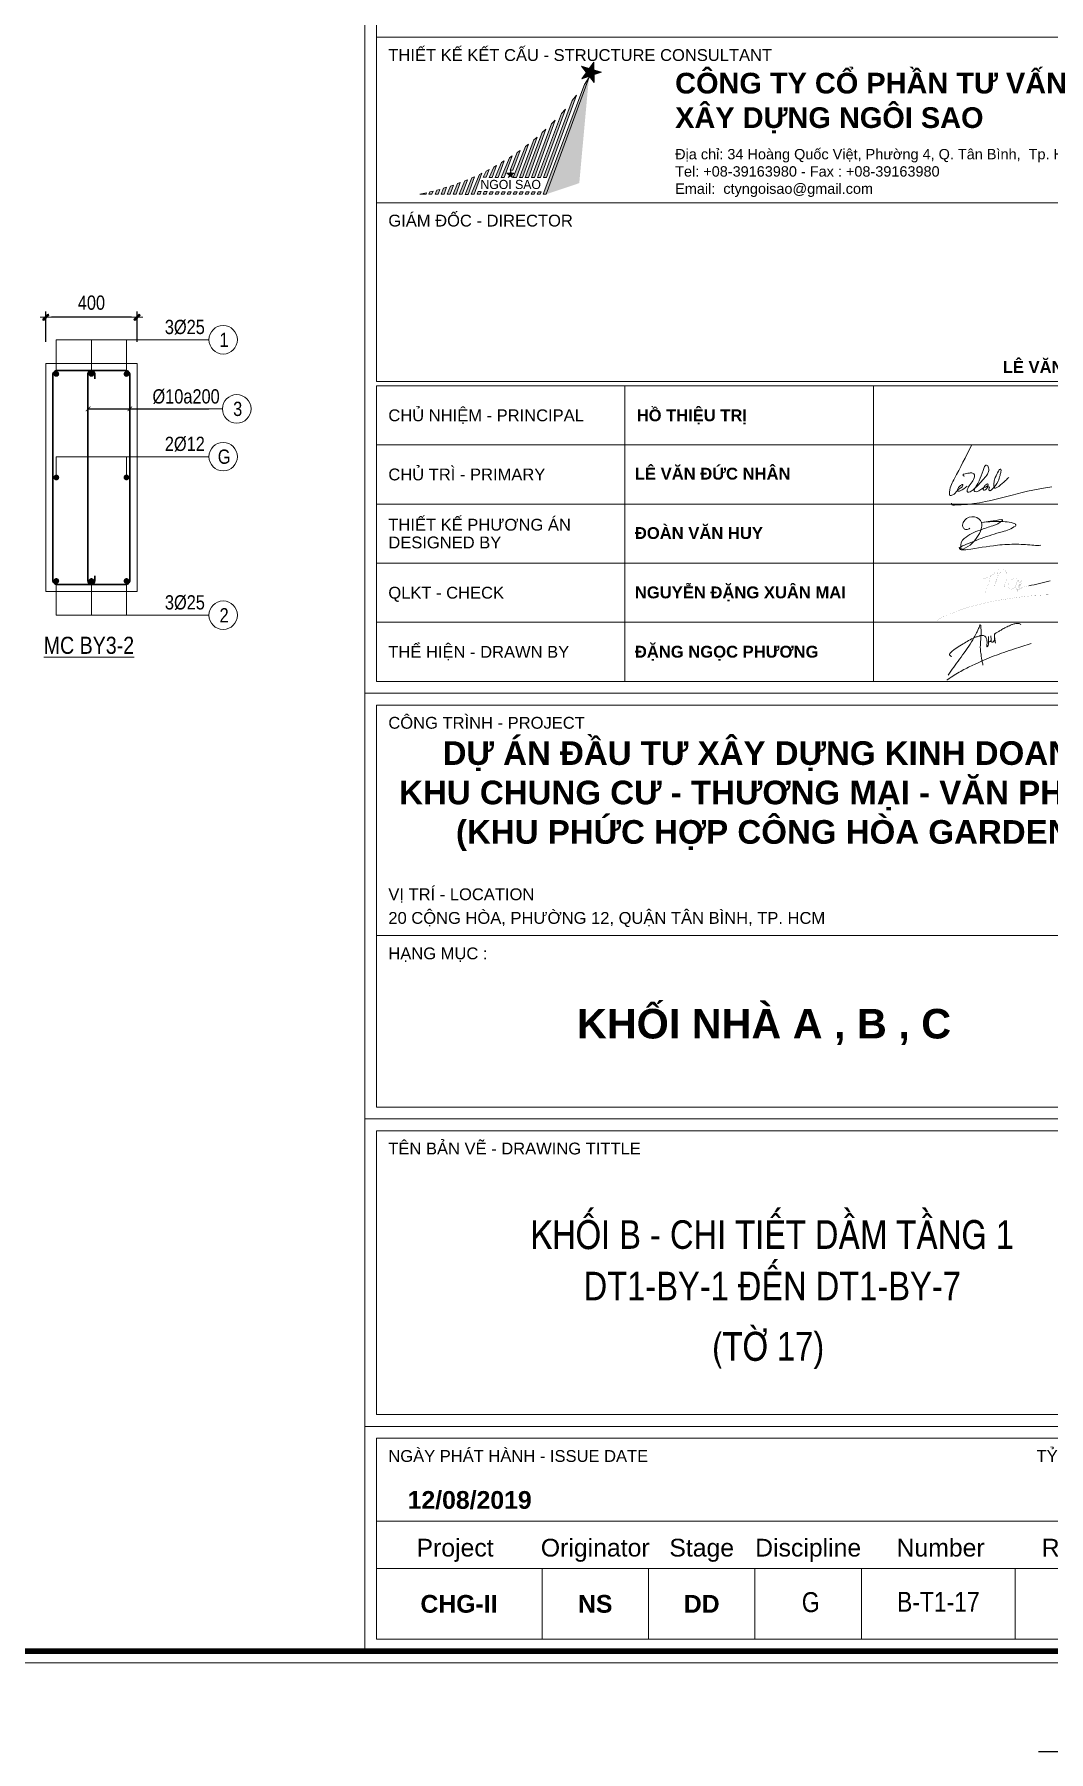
# Model space of a CAD drawing. Header units: millimetres. Extents: x 397144 to 8960116, y 345581 to 674207.
# Drawn here: x 4970016 to 4974462, y 625299 to 632828 of the extents above; entities that cross this region are included whole.
import ezdxf
from ezdxf.enums import TextEntityAlignment as Align
from ezdxf.xclip import XClip

# ---------------------------------------------------------------- set-up
doc = ezdxf.new("R2010")
doc.units = ezdxf.units.MM
doc.header["$XCLIPFRAME"] = 0
doc.header["$PDSIZE"] = -10
doc.linetypes.add('CENTER', pattern=[2, 1.25, -0.25, 0.25, -0.25])
doc.linetypes.add('HIDDEN', pattern=[0.375, 0.25, -0.125])
doc.layers.get('0').update_dxf_attribs({"linetype": 'CONTINUOUS'})
doc.layers.get('Defpoints').update_dxf_attribs({"color": 12, "linetype": 'CONTINUOUS'})
for name, color, linetype, lineweight in [('CDAI', 8, 'CONTINUOUS', 30), ('CHG_XX_Khung ten$0$A1 BORDER$0$DGIONG', 4, 'CONTINUOUS', 13), ('CHG_XX_Khung ten$0$A1 BORDER$0$STICK', 1, 'CONTINUOUS', 9), ('CHG_XX_Khung ten$0$TEXT', 7, 'CONTINUOUS', 15), ('CHUNHO', 7, 'CENTER', 13), ('CTHEP', 2, 'CONTINUOUS', 50), ('DBAO', 3, 'CONTINUOUS', 20), ('DGIONG', 4, 'CONTINUOUS', 13), ('KTH', 150, 'CONTINUOUS', 5), ('Net khuat', 8, 'HIDDEN', 13), ('STICK', 1, 'CONTINUOUS', 9), ('TEXT', 7, 'CONTINUOUS', 15)]:
    doc.layers.add(name, color=color, linetype=linetype, lineweight=lineweight)
doc.styles.add('CHG_XX_Khung ten$0$A1 BORDER$0$ARIAL', font='arial.ttf')
doc.styles.add('CHG_XX_Khung ten$0$A1 BORDER$0$Arial - Bold', font='arialbd.ttf', dxfattribs={"height": 2.5})
doc.styles.add('CHG_XX_Khung ten$0$A1 BORDER$0$Star-AvoBold', font='VAVOB_0.TTF')
doc.styles.add('CHG_XX_Khung ten$0$Arial - Bold', font='arialbd.ttf')
doc.styles.add('CHG_XX_Khung ten$0$title block pccc$0$ARIAL', font='arial.ttf')
doc.styles.add('CHG_XX_Khung ten$0$title block pccc$0$Arial - Bold', font='arialbd.ttf', dxfattribs={"height": 2.5})
doc.styles.add('Star-HelCon', font='VHELVCN_0.TTF')
doc.styles.add('TTP-HelCon', font='VHELVCN_0.TTF')
doc.styles.add('VNI-HELVE-CONDENSE', font='VHELVCN_0.TTF')
doc.dimstyles.new('kc-25', dxfattribs={"dimtxt": 62.5, "dimasz": 20, "dimexe": 20, "dimexo": 50, "dimgap": 25, "dimtad": 3, "dimdec": 0, "dimzin": 0, "dimdsep": 46, "dimtxsty": 'VNI-HELVE-CONDENSE', "dimblk": 'DIM', "dimcen": 2.5, "dimclrd": 256, "dimclre": 154, "dimclrt": 7, "dimaunit": 1, "dimadec": 0, "dimazin": 0, "dimtfac": 1, "dimtdec": 0, "dimtix": 1, "dimtmove": 0, "dimatfit": 3, "dimldrblk": 'DOT', "dimfxl": 1, "dimtolj": 1, "dimtzin": 0, "dimarcsym": 0})
doc.dimstyles.new('TTP-25', dxfattribs={"dimscale": 25, "dimtxt": 2.5, "dimasz": 1, "dimexe": 1, "dimexo": 1, "dimgap": 0.09, "dimtad": 0, "dimdec": 4, "dimrnd": 5, "dimzin": 9, "dimdsep": 46, "dimtxsty": 'TTP-HelCon', "dimblk": 'Stick1', "dimcen": 0.09, "dimdle": 1.5, "dimclrd": 256, "dimclre": 256, "dimclrt": 7, "dimadec": 0, "dimazin": 0, "dimtfac": 1, "dimtdec": 4, "dimtmove": 0, "dimatfit": 3, "dimldrblk": '_ArchTick1', "dimfxl": 1, "dimtvp": 1, "dimtolj": 1, "dimtzin": 0, "dimarcsym": 0})

# ---------------------------------------------------------------- blocks, each defined once
blk = doc.blocks.new('CHG_XX_Khung ten')
at = {"layer": 'CHG_XX_Khung ten$0$A1 BORDER$0$DGIONG'}
h = blk.add_hatch(color=256, dxfattribs=at)
h.paths.add_polyline_path([(724.94, 283.19), (724.15, 281.97), (717.19, 263.38), (717.7, 263.38)])
h.paths.add_polyline_path([(722.81, 280.17), (722.1, 279.22), (717.21, 266.21), (717.72, 266.21)], flags=17)
h.paths.add_polyline_path([(720.93, 277.8), (720.27, 277.04), (716.19, 266.22), (716.7, 266.22)])
h.paths.add_polyline_path([(719.23, 275.93), (718.6, 275.29), (715.18, 266.22), (715.69, 266.22)])
h.paths.add_polyline_path([(717.65, 274.38), (717.03, 273.81), (714.16, 266.22), (714.67, 266.22)])
h.paths.add_polyline_path([(716.14, 273.03), (715.61, 272.59), (713.15, 266.22), (713.66, 266.22)])
h.paths.add_polyline_path([(714.69, 271.86), (714.17, 271.45), (712.13, 266.23), (712.64, 266.23)])
h.paths.add_polyline_path([(713.29, 270.81), (712.76, 270.43), (711.57, 267.46), (712.07, 267.47)])
h.paths.add_polyline_path([(710.1, 266.23), (710.61, 266.24), (711.93, 269.87), (711.48, 269.56)])
h.paths.add_polyline_path([(710.61, 269.02), (710.13, 268.73), (709.08, 266.24), (709.59, 266.24)])
h.paths.add_polyline_path([(709.31, 268.26), (708.82, 267.97), (708.07, 266.24), (708.58, 266.24)])
h.paths.add_polyline_path([(708.04, 267.56), (707.54, 267.3), (707.05, 266.25), (707.56, 266.25)])
h.paths.add_polyline_path([(716.84, 263.8), (716.33, 263.8), (716.18, 263.38), (716.69, 263.38)])
h.paths.add_polyline_path([(715.67, 263.39), (715.82, 263.8), (715.32, 263.8), (715.16, 263.39)])
h.paths.add_polyline_path([(714.15, 263.39), (714.65, 263.39), (714.8, 263.8), (714.3, 263.8)])
h.paths.add_polyline_path([(713.13, 263.39), (713.64, 263.4), (713.79, 263.81), (713.28, 263.81)])
h.paths.add_polyline_path([(712.77, 263.81), (712.27, 263.81), (712.11, 263.39), (712.62, 263.4)])
h.paths.add_polyline_path([(711.25, 263.81), (711.1, 263.4), (711.61, 263.4), (711.76, 263.81)])
h.paths.add_polyline_path([(710.59, 263.4), (710.74, 263.82), (710.24, 263.82), (710.08, 263.4)])
h.paths.add_polyline_path([(709.73, 263.82), (709.22, 263.82), (709.07, 263.41), (709.57, 263.41)])
h.paths.add_polyline_path([(708.71, 263.82), (708.21, 263.82), (708.05, 263.41), (708.56, 263.41)])
h.paths.add_polyline_path([(707.54, 263.41), (707.69, 263.83), (707.19, 263.83), (707.03, 263.41)])
h.paths.add_polyline_path([(706.68, 263.83), (706.17, 263.83), (706.02, 263.42), (706.53, 263.42)])
h.paths.add_polyline_path([(705, 263.42), (705.51, 263.42), (706.79, 266.93), (706.4, 266.74)])
h.paths.add_polyline_path([(703.97, 263.37), (704.48, 263.37), (705.57, 266.36), (705.14, 266.17)])
h.paths.add_polyline_path([(704.36, 265.84), (703.91, 265.65), (702.96, 263.38), (703.46, 263.38)])
h.paths.add_polyline_path([(703.17, 265.37), (702.69, 265.19), (701.94, 263.38), (702.45, 263.38)])
h.paths.add_polyline_path([(702, 264.94), (701.5, 264.77), (700.92, 263.38), (701.43, 263.38)])
h.paths.add_polyline_path([(700.84, 264.56), (700.33, 264.4), (699.91, 263.39), (700.42, 263.39)])
h.paths.add_polyline_path([(699.7, 264.21), (699.18, 264.06), (698.89, 263.39), (699.4, 263.39)])
h.paths.add_polyline_path([(698.57, 263.9), (698.04, 263.77), (697.87, 263.38), (698.38, 263.39)])
h.paths.add_polyline_path([(697.37, 263.39), (697.45, 263.63), (696.91, 263.51), (696.35, 263.38)])
blk.add_hatch(color=256, dxfattribs=at).paths.add_polyline_path([(724.92, 283.21), (717.68, 263.38), (723.28, 265.27)])
at = {"layer": 'CHG_XX_Khung ten$0$A1 BORDER$0$STICK'}
for points in [[(723.71, 282.88), (725.74, 285.75), (725.8, 282.26), (723.67, 285.06), (727.02, 284.03)], [(725.76, 284.41), (724.96, 284.66), (724.49, 283.98), (724.99, 283.32), (725.77, 283.6)], [(711.25, 266.22), (711.64, 267.39), (712.01, 266.22), (711.02, 266.95), (712.24, 266.93)], [(711.87, 266.67), (711.78, 266.94), (711.49, 266.94), (711.4, 266.67), (711.63, 266.5)]]:
    blk.add_hatch(color=256, dxfattribs=at).paths.add_polyline_path(points)
for p, q in [((687, 577), (687, 17)), ((687, 179), (824, 179)), ((687, 107), (824, 107)), ((687, 55), (824, 55))]:
    blk.add_line(p, q)
at = {"color": 9, "linetype": 'Continuous'}
for p, q in [((731, 231), (731, 181)), ((773, 231), (773, 181))]:
    blk.add_line(p, q, dxfattribs=at)
at = {"linetype": 'Continuous'}
for p, q in [((689, 39), (822, 39)), ((716.98, 31), (716.98, 19)), ((734.98, 31), (734.98, 19)), ((752.98, 31), (752.98, 19)), ((770.98, 31), (770.98, 19)), ((797, 31), (797, 19))]:
    blk.add_line(p, q, dxfattribs=at)
blk.add_lwpolyline([(15, 579), (826, 579), (826, 15), (15, 15)], close=True)
at = {"color": 4, "linetype": 'Continuous', "const_width": 1}
blk.add_lwpolyline([(17, 577), (824, 577), (824, 17), (17, 17)], close=True, dxfattribs=at)
at = {"linetype": 'Continuous'}
for points in [[(689, 317.93), (822, 317.93), (822, 289.93), (689, 289.93)], [(689, 289.93), (822, 289.93), (822, 261.93), (689, 261.93)], [(689, 177), (822, 177), (822, 138), (689, 138)], [(689, 109), (822, 109), (822, 138), (689, 138)], [(689, 105), (822, 105), (822, 57), (689, 57)], [(689, 53), (822, 53), (822, 31), (689, 31)], [(822, 19), (689, 19), (689, 31), (822, 31)]]:
    blk.add_lwpolyline(points, close=True, dxfattribs=at)
at = {"color": 9, "linetype": 'Continuous'}
for points in [[(689, 261.93), (822, 261.93), (822, 231.73), (689, 231.73)], [(822, 221), (689, 221), (689, 231), (822, 231)], [(822, 211), (689, 211), (689, 221), (822, 221)], [(822, 201), (689, 201), (689, 211), (822, 211)], [(822, 191), (689, 191), (689, 201), (822, 201)], [(822, 181), (689, 181), (689, 191), (822, 191)]]:
    blk.add_lwpolyline(points, close=True, dxfattribs=at)
blk.add_lwpolyline([(822, 211), (689, 211), (822, 211)], dxfattribs=at)
at = {"color": 1}
for points in [[(785.63, 182.08), (787.56, 184.76), (789.61, 187.7), (790.35, 188.98), (790.79, 189.92), (791.06, 190.59), (791.21, 189.09), (791.18, 188.31), (791.14, 187.75), (791.09, 186.47), (791.21, 185.58), (791.42, 184.31), (791.51, 183.99), (791.51, 183.74)], [(786.29, 185.19), (785.86, 185.61), (786.06, 185.86), (787.11, 186.7), (788.17, 187.35), (789.1, 187.9), (790.12, 188.41), (790.69, 188.61), (791.04, 188.74), (791.47, 188.79), (791.73, 188.72), (791.92, 188.61), (792.08, 188.33), (792.16, 188.06), (792.21, 187.84), (792.21, 187.27), (792.2, 187.05), (792.23, 186.85), (792.39, 187.1), (792.48, 187.84), (792.46, 188.12), (792.44, 188.61), (792.46, 188.03), (792.53, 187.67), (792.73, 187.74), (792.86, 187.87), (792.9, 188.09), (792.9, 188.28), (792.87, 188.7), (792.91, 188.19), (792.93, 187.79), (792.94, 187.69), (793.11, 187.61), (793.31, 187.73), (793.45, 187.93), (793.48, 188.22), (793.48, 188.64), (793.48, 189.05), (793.48, 188.49), (793.56, 187.84), (793.63, 187.45), (793.48, 188.6), (793.51, 188.92), (794.2, 189.45), (794.72, 189.76), (795.44, 190.17), (796.2, 190.5), (796.65, 190.69), (797.26, 190.79), (797.77, 190.74), (797.95, 190.55)], [(785.43, 181.21), (786.17, 181.73), (788.31, 183), (790.34, 184), (791.77, 184.64), (795.08, 185.91), (796.87, 186.5), (799.7, 187.42)]]:
    blk.add_spline(points, degree=3, dxfattribs=at)
at = {"layer": 'CHG_XX_Khung ten$0$A1 BORDER$0$DGIONG'}
for points in [[(724.94, 283.19), (717.7, 263.38), (717.19, 263.38), (724.15, 281.97), (724.94, 283.19)], [(722.81, 280.17), (717.72, 266.21), (717.21, 266.21), (722.1, 279.22), (722.81, 280.17)], [(719.23, 275.93), (715.69, 266.22), (715.18, 266.22), (718.6, 275.29), (719.23, 275.93)], [(720.93, 277.8), (716.7, 266.22), (716.19, 266.22), (720.27, 277.04), (720.93, 277.8)], [(716.14, 273.03), (713.66, 266.22), (713.15, 266.22), (715.61, 272.59), (716.14, 273.03)], [(717.65, 274.38), (714.67, 266.22), (714.16, 266.22), (717.03, 273.81), (717.65, 274.38)], [(713.29, 270.81), (712.07, 267.47), (711.57, 267.46), (712.76, 270.43), (713.29, 270.81)], [(714.69, 271.86), (712.64, 266.23), (712.13, 266.23), (714.17, 271.45), (714.69, 271.86)], [(708.04, 267.56), (707.56, 266.25), (707.05, 266.25), (707.54, 267.3), (708.04, 267.56)], [(709.31, 268.26), (708.58, 266.24), (708.07, 266.24), (708.82, 267.97), (709.31, 268.26)], [(710.61, 269.02), (709.59, 266.24), (709.08, 266.24), (710.13, 268.73), (710.61, 269.02)], [(711.93, 269.87), (710.61, 266.24), (710.1, 266.23), (711.48, 269.56), (711.93, 269.87)], [(700.84, 264.56), (700.42, 263.39), (699.91, 263.39), (700.33, 264.4), (700.84, 264.56)], [(702, 264.94), (701.43, 263.38), (700.92, 263.38), (701.5, 264.77), (702, 264.94)], [(703.17, 265.37), (702.45, 263.38), (701.94, 263.38), (702.69, 265.19), (703.17, 265.37)], [(704.36, 265.84), (703.46, 263.38), (702.96, 263.38), (703.91, 265.65), (704.36, 265.84)], [(705.57, 266.36), (704.48, 263.37), (703.97, 263.37), (705.14, 266.17), (705.57, 266.36)], [(706.79, 266.93), (705.51, 263.42), (705, 263.42), (706.4, 266.74), (706.79, 266.93)], [(697.45, 263.63), (697.37, 263.39), (696.35, 263.38), (696.91, 263.51), (697.45, 263.63)], [(698.57, 263.9), (698.38, 263.39), (697.87, 263.38), (698.04, 263.77), (698.57, 263.9)], [(699.7, 264.21), (699.4, 263.39), (698.89, 263.39), (699.18, 264.06), (699.7, 264.21)]]:
    blk.add_lwpolyline(points, dxfattribs=at)
for points in [[(706.53, 263.42), (706.68, 263.83), (706.17, 263.83), (706.02, 263.42)], [(707.54, 263.41), (707.69, 263.83), (707.19, 263.83), (707.03, 263.41)], [(708.56, 263.41), (708.71, 263.82), (708.21, 263.82), (708.05, 263.41)], [(709.57, 263.41), (709.73, 263.82), (709.22, 263.82), (709.07, 263.41)], [(710.59, 263.4), (710.74, 263.82), (710.24, 263.82), (710.08, 263.4)], [(711.61, 263.4), (711.76, 263.81), (711.25, 263.81), (711.1, 263.4)], [(712.62, 263.4), (712.77, 263.81), (712.27, 263.81), (712.11, 263.39)], [(713.64, 263.4), (713.79, 263.81), (713.28, 263.81), (713.13, 263.39)], [(714.65, 263.39), (714.8, 263.8), (714.3, 263.8), (714.15, 263.39)], [(715.67, 263.39), (715.82, 263.8), (715.32, 263.8), (715.16, 263.39)], [(716.69, 263.38), (716.84, 263.8), (716.33, 263.8), (716.18, 263.38)]]:
    blk.add_lwpolyline(points, close=True, dxfattribs=at)
at = {"layer": 'CHG_XX_Khung ten$0$A1 BORDER$0$STICK'}
for p, q in [((723.67, 285.06), (727.02, 284.03)), ((725.8, 282.26), (723.67, 285.06)), ((723.71, 282.88), (725.74, 285.75)), ((725.74, 285.75), (725.8, 282.26)), ((727.02, 284.03), (723.71, 282.88)), ((711.64, 267.39), (712.01, 266.22)), ((711.02, 266.95), (712.24, 266.93)), ((712.01, 266.22), (711.02, 266.95)), ((712.24, 266.93), (711.25, 266.22))]:
    blk.add_line(p, q, dxfattribs=at)
at = {"layer": 'CHG_XX_Khung ten$0$TEXT', "color": 1}
blk.add_lwpolyline([(801.29, 204.04, -0.124137), (800.16, 204.02, 0.028888), (797.25, 204.19, 0.026156), (793.98, 204.04, 0.007061), (788.86, 203.28, -0.091769), (787.85, 203.27, -0.25841), (787.51, 203.62, -0.039719), (788.28, 204, -0.004242), (791.23, 205.18, -0.019244), (794.8, 206.31, 0.094204), (797.02, 207.28, 0.504882), (796.98, 207.63, 0.07616), (796.3, 207.87, 0.041135), (794.97, 208.03, 0.034641), (791.34, 207.9, 0.01407), (792.8, 208.12, 0.003668), (794.71, 208.36, -0.800617), (794.79, 208.18, -0.093248), (793.21, 207.32, 0.020479), (791.05, 206.59, 0.096842), (788.38, 205.18, 0.259163), (787.77, 203.63, 0.564182), (788.17, 203.39, 0.087383), (789.69, 204.36, 0.156422), (791.35, 207.23, 0.228987), (790.91, 208.45, 0.272068), (789.19, 208.76, 0.293527), (788.08, 207.43, 0.171419), (788.25, 206.94, 0.281707), (788.69, 206.7, 0.217513), (789.34, 206.92)], format="xyb", dxfattribs=at)
at = {"layer": 'CHG_XX_Khung ten$0$TEXT', "color": 1, "const_width": 0.0121}
for points in [[(791.6, 198.34, 0.143835), (794.1, 199.89, -0.075685), (793.5, 197.02, -0.172299), (794.95, 199.92, -0.299798), (795.6, 198.96, -0.170508), (795.36, 197.75, 0.168316), (795.11, 197.03)], [(791.95, 196.04, -0.054469), (792.33, 197.1, 0.103257), (792.78, 199.38)], [(797.47, 197.92, 0.401177), (797.3, 198.32, 0.483935), (795.9, 197.43, 0.196997), (796.02, 196.61, 0.296639), (796.38, 196.53, 0.183057), (797.12, 197.39)], [(797.48, 198.09, 0.142769), (797.07, 197.1, 0.220826), (797.29, 196.56, 0.106687), (798.07, 198.16, 0.181562), (797.64, 197.4, -0.039872), (797.25, 196.09, -0.060225), (798.09, 197.69, 0.017174), (797.52, 196.45, -0.149286), (799.3, 197.16)], [(806.31, 195.73, -0.026807), (805.12, 195.66, 0.027369), (800.25, 195.52, 0.022423), (795.26, 194.89, 0.038275), (791.04, 194.04, 0.053272), (785.95, 192.37, 0.118692), (783.44, 190.96)]]:
    blk.add_lwpolyline(points, format="xyb", dxfattribs=at)
at = {"layer": 'CHG_XX_Khung ten$0$TEXT', "color": 1}
blk.add_arc((793.37, 230.45), 33.81, 280.1185, 286.3373, dxfattribs=at)
for points in [[(789.62, 220.97), (786.72, 215.31), (785.87, 213.03), (785.94, 212.46), (786.42, 212.53), (787.18, 213.24), (787.77, 213.73), (788.12, 214.16), (788.07, 214.29), (787.94, 214.27), (787.28, 213.56), (787.2, 213.33), (787.26, 213.21), (787.44, 213.16), (787.7, 213.23), (788.87, 214.02)], [(788.4, 215.73), (788.18, 215.82), (788.21, 216), (788.32, 216.07), (788.7, 216.16), (789.23, 216.24), (789.76, 216.24), (790.01, 216.08), (790.1, 215.79), (790.05, 215.41), (788.96, 213.65), (788.88, 213.4), (788.88, 213.13), (789, 213.02), (789.17, 213.01), (789.51, 213.17), (790.77, 214.27), (791.67, 215.27), (792.3, 216.07), (792.5, 216.66), (792.49, 217.11), (792.33, 217.45), (792.13, 217.58), (791.94, 217.52), (791.73, 217.16), (790.12, 213.5), (790.04, 213.21), (790.14, 213.12), (791.53, 213.7), (792.32, 214.06), (792.42, 214.24), (792.36, 214.39), (792.17, 214.35), (791.86, 214.12), (791.68, 213.82), (791.57, 213.47), (791.67, 213.35), (791.96, 213.42), (792.51, 213.89), (792.61, 213.78), (792.55, 213.52), (792.61, 213.3), (792.77, 213.25), (793.05, 213.46), (794.1, 214.86), (794.42, 215.85), (794.57, 216.45), (794.53, 216.83), (794.42, 216.89), (794.27, 216.8), (794.14, 216.57), (793.62, 215.47), (793.41, 214.74), (793.36, 214.18), (793.41, 213.82), (793.56, 213.67), (793.77, 213.71), (794.19, 213.99), (795.35, 214.98), (795.89, 215.51)], [(786.22, 211.12), (786.28, 210.87), (786.71, 210.78), (801.78, 213.69), (803.18, 213.88)]]:
    blk.add_spline(points, degree=3, dxfattribs=at)
at = {"layer": 'Defpoints', "color": 1, "ltscale": 2}
blk.add_lwpolyline([(800.94, 0), (841, 0), (841, 40)], dxfattribs=at)
for s, height, style, p in [('THIẾT KẾ KẾT CẤU - STRUCTURE CONSULTANT', 2, 'CHG_XX_Khung ten$0$A1 BORDER$0$ARIAL', (691, 286.93)), ('GIÁM ĐỐC - DIRECTOR', 2, 'CHG_XX_Khung ten$0$title block pccc$0$ARIAL', (691, 258.93)), ('CHỦ NHIỆM - PRINCIPAL', 2, 'CHG_XX_Khung ten$0$title block pccc$0$ARIAL', (691, 226)), ('HỒ THIỆU TRỊ', 2, 'CHG_XX_Khung ten$0$title block pccc$0$Arial - Bold', (733, 226)), ('CHỦ TRÌ - PRIMARY', 2, 'CHG_XX_Khung ten$0$title block pccc$0$ARIAL', (691, 216)), ('LÊ VĂN ĐỨC NHÂN', 2.0073, 'CHG_XX_Khung ten$0$Arial - Bold', (732.68, 216.13)), ('THIẾT KẾ PHƯƠNG ÁN', 2, 'CHG_XX_Khung ten$0$title block pccc$0$ARIAL', (691, 207.5)), ('ĐOÀN VĂN HUY', 2.0073, 'CHG_XX_Khung ten$0$Arial - Bold', (732.68, 206.09)), ('DESIGNED BY', 2, 'CHG_XX_Khung ten$0$title block pccc$0$ARIAL', (691, 204.5)), ('NGUYỄN ĐẶNG XUÂN MAI', 2.0073, 'CHG_XX_Khung ten$0$Arial - Bold', (732.68, 196.05)), ('QLKT - CHECK', 2, 'CHG_XX_Khung ten$0$title block pccc$0$ARIAL', (691, 196)), ('THỂ HIỆN - DRAWN BY', 2, 'CHG_XX_Khung ten$0$title block pccc$0$ARIAL', (691, 186)), ('ĐẶNG NGỌC PHƯƠNG', 2.0073, 'CHG_XX_Khung ten$0$Arial - Bold', (732.68, 186.02)), ('CÔNG TRÌNH - PROJECT', 2, 'CHG_XX_Khung ten$0$A1 BORDER$0$ARIAL', (691, 174)), ('VỊ TRÍ - LOCATION', 2, 'CHG_XX_Khung ten$0$A1 BORDER$0$ARIAL', (691, 145)), ('20 CỘNG HÒA, PHƯỜNG 12, QUẬN TÂN BÌNH, TP. HCM', 2, 'CHG_XX_Khung ten$0$A1 BORDER$0$ARIAL', (691, 141)), ('HẠNG MỤC :', 2, 'CHG_XX_Khung ten$0$A1 BORDER$0$ARIAL', (691, 135)), ('TÊN BẢN VẼ - DRAWING TITTLE', 2, 'CHG_XX_Khung ten$0$A1 BORDER$0$ARIAL', (691, 102)), ('NGÀY PHÁT HÀNH - ISSUE DATE', 2, 'CHG_XX_Khung ten$0$A1 BORDER$0$ARIAL', (691, 50))]:
    blk.add_text(s, height=height, dxfattribs=dict(style=style)).set_placement(p, align=Align.MIDDLE_LEFT)
for s, height, style, p in [('LÊ VĂN ĐỨC NHÂN', 2.0073, 'CHG_XX_Khung ten$0$Arial - Bold', (821.19, 234.17)), ('TỶ LỆ - SCALE', 2, 'CHG_XX_Khung ten$0$A1 BORDER$0$ARIAL', (820, 50))]:
    blk.add_text(s, height=height, dxfattribs=dict(style=style)).set_placement(p, align=Align.MIDDLE_RIGHT)
for s, style, p in [('12/08/2019', 'CHG_XX_Khung ten$0$A1 BORDER$0$Arial - Bold', (704.75, 42.57)), ('Project', 'CHG_XX_Khung ten$0$A1 BORDER$0$ARIAL', (702.28, 34.5)), ('Originator', 'CHG_XX_Khung ten$0$A1 BORDER$0$ARIAL', (725.98, 34.5)), ('Stage', 'CHG_XX_Khung ten$0$A1 BORDER$0$ARIAL', (743.98, 34.5)), ('Discipline', 'CHG_XX_Khung ten$0$A1 BORDER$0$ARIAL', (761.98, 34.5)), ('Number', 'CHG_XX_Khung ten$0$A1 BORDER$0$ARIAL', (784.37, 34.5)), ('Revision', 'CHG_XX_Khung ten$0$A1 BORDER$0$ARIAL', (809.5, 34.5)), ('CHG-II', 'CHG_XX_Khung ten$0$A1 BORDER$0$Arial - Bold', (702.94, 25)), ('NS', 'CHG_XX_Khung ten$0$A1 BORDER$0$Arial - Bold', (725.98, 25)), ('DD', 'CHG_XX_Khung ten$0$A1 BORDER$0$Arial - Bold', (743.98, 25))]:
    blk.add_text(s, height=3, dxfattribs=dict(style=style)).set_placement(p, align=Align.MIDDLE_CENTER)
at = {"ltscale": 10}
for s, insert, char_height, width, attachment_point, style in [('CÔNG TY CỔ PHẦN TƯ VẤN \\PXÂY DỰNG NGÔI SAO', (739.49, 283.93), 3.5, 76.248, 1, 'CHG_XX_Khung ten$0$A1 BORDER$0$Arial - Bold'), ('Địa chỉ: 34 Hoàng Quốc Việt, Phường 4, Q. Tân Bình,  Tp. HCM\\PTel: +08-39163980 - Fax : +08-39163980 \\PEmail:  ctyngoisao@gmail.com', (739.49, 262.93), 1.75, 83.001, 7, 'CHG_XX_Khung ten$0$A1 BORDER$0$ARIAL')]:
    blk.add_mtext(s, dxfattribs=dict(at, insert=insert, char_height=char_height, width=width, attachment_point=attachment_point, style=style))
at = {"attachment_point": 2, "style": 'CHG_XX_Khung ten$0$A1 BORDER$0$Arial - Bold'}
for s, insert, char_height, width in [('DỰ ÁN ĐẦU TƯ XÂY DỰNG KINH DOANH\\PKHU CHUNG CƯ - THƯƠNG MẠI - VĂN PHÒNG\\P(KHU PHỨC HỢP CÔNG HÒA GARDEN)', (755.4, 170.88), 4, 159.8745), ('KHỐI NHÀ A , B , C', (754.52, 125.61), 5, 104.1229)]:
    blk.add_mtext(s, dxfattribs=dict(at, insert=insert, char_height=char_height, width=width))
at = {"layer": 'CHG_XX_Khung ten$0$A1 BORDER$0$STICK', "style": 'CHG_XX_Khung ten$0$A1 BORDER$0$Star-AvoBold', "width": 1}
blk.add_text('NGOI SAO', height=1.547, dxfattribs=at).set_placement((706.57, 264.27))
blk = doc.blocks.new('Stick1')
at = {"layer": 'STICK'}
h = blk.add_hatch(color=256, dxfattribs=at)
edge = h.paths.add_edge_path()
edge.add_line((0.3, 0.5), (-0.5, -0.3))
edge.add_arc((-0.4, -0.4), 0.141, 135, 315)
edge.add_line((-0.3, -0.5), (0.5, 0.3))
edge.add_arc((0.4, 0.4), 0.141, 315, 495)
blk.add_line((1, 0), (-1, 0), dxfattribs=at)
blk.add_lwpolyline([(0.3, 0.5), (-0.5, -0.3, 1), (-0.3, -0.5), (0.5, 0.3, 1), (0.3, 0.5, 1)], format="xyb", dxfattribs=at)
blk = doc.blocks.new('*D1000')
at = {"layer": 'Defpoints', "color": 0, "ltscale": 500, "transparency": 16777216}
for p in [(4970065.9, 631587.8), (4970065.9, 631454.6), (4970465.9, 631454.6)]:
    blk.add_point(p, dxfattribs=at)
at = {"layer": 'KTH', "lineweight": -2, "ltscale": 500, "transparency": 16777216}
for p, q in [((4970065.9, 631479.6), (4970065.9, 631612.8)), ((4970440.9, 631587.8), (4970090.9, 631587.8)), ((4970465.9, 631479.6), (4970465.9, 631612.8))]:
    blk.add_line(p, q, dxfattribs=at)
at = {"layer": 'KTH', "lineweight": -2, "ltscale": 500, "transparency": 16777216, "xscale": 25, "yscale": 25, "zscale": 25, "rotation": 180}
blk.add_blockref('Stick1', (4970065.9, 631587.8), dxfattribs=at)
at = {"layer": 'KTH', "lineweight": -2, "ltscale": 500, "transparency": 16777216, "xscale": 25, "yscale": 25, "zscale": 25}
blk.add_blockref('Stick1', (4970465.9, 631587.8), dxfattribs=at)
at = {"layer": 'KTH', "color": 7, "ltscale": 500, "transparency": 16777216, "insert": (4970265.9, 631651.6), "char_height": 62.5, "attachment_point": 5, "style": 'TTP-HelCon'}
blk.add_mtext('\\A1;400', dxfattribs=at)
blk = doc.blocks.new('_ArchTick1')
at = {"color": 0, "const_width": 3.81}
blk.add_lwpolyline([(-12.7, -12.7), (12.7, 12.7)], dxfattribs=at)
blk = doc.blocks.new('DIM')
h = blk.add_hatch(color=1)
h.paths.add_polyline_path([(0.49, 0.29, 1), (0.29, 0.49), (-0.19, 0), (0.19, 0)])
h.paths.add_polyline_path([(0.19, 0), (-0.19, 0), (-0.49, -0.29, 1), (-0.29, -0.49)])
at = {"color": 9}
for p, q in [((-0.19, 0), (-1.5, 0)), ((0.19, 0), (1.5, 0))]:
    blk.add_line(p, q, dxfattribs=at)
at = {"color": 1}
for p, q in [((-0.49, -0.29), (0.29, 0.49)), ((-0.29, -0.49), (0.49, 0.29)), ((-0.19, 0), (0.19, 0))]:
    blk.add_line(p, q, dxfattribs=at)
blk.add_arc((-0.39, -0.39), 0.138, 135, 315, dxfattribs=at)
blk = doc.blocks.new('BY-18')
at = {"layer": 'CTHEP'}
blk.add_line((5138019.31863, 546695.82682), (5214372.22878, 546695.77869), dxfattribs=at)
for points in [[(5214555.59356, 546376.57918), (5214555.59356, 547004.7664), (5137865.59357, 547004.84194)], [(5153373.34267, 546382.82784), (5162804.59965, 546382.82083), (5163384.46139, 546382.81892), (5170035.59357, 546382.79064), (5170609.63908, 546382.78875), (5214493.76072, 546382.7666), (5214493.76072, 546905.64212)]]:
    blk.add_lwpolyline(points, dxfattribs=at)
at = {"layer": 'DBAO'}
blk.add_lwpolyline([(5214185.59439, 547367.8332), (5214185.594, 547043.7211), (5170183.49982, 547043.76555)], dxfattribs=at)
at = {"layer": 'Net khuat', "ltscale": 200}
blk.add_lwpolyline([(5137835.59357, 546343.84194), (5137835.59357, 546343.84194), (5138435.59357, 546343.84194), (5138435.59357, 546813.84194), (5214585.59357, 546813.84194)], dxfattribs=at)

msp = doc.modelspace()

# ---------------------------------------------------------------- block references
at = {"layer": 'CDAI'}
ref = msp.add_blockref('BY-18', (-188172.64387, 85287.44136), dxfattribs=at)
XClip(ref).set_block_clipping_path([(5185943.9258872429, 545393.73162399), (5203146.4169944702, 547704.4349580166)])
ref = msp.add_blockref('BY-18', (-202263.751, 82747.25908), dxfattribs=at)
XClip(ref).set_block_clipping_path([(5200199.5271096909, 545344.4644517149), (5214738.8086302299, 547704.4349580166)])

# ---------------------------------------------------------------- texts
at = {"layer": 'CHUNHO', "style": 'Star-HelCon'}
msp.add_text('G', height=87.5, dxfattribs=at).set_placement((4973418.55141, 625910.81252), align=Align.CENTER)

# ---------------------------------------------------------------- next in the draw order: block references
at = {"layer": 'KTH', "ltscale": 0.8, "xscale": 25.92478421702978, "yscale": 25.92478421702978, "zscale": 25.92478421702978}
msp.add_blockref('CHG_XX_Khung ten', (4953653.34321, 625299.06132), dxfattribs=at)

# ---------------------------------------------------------------- next in the draw order: linework, layer by layer
at = {"layer": 'CDAI'}
msp.add_lwpolyline([(4970115.87325, 631354.30311), (4970415.87325, 631354.30311, -0.4142135624), (4970434.62325, 631335.55311), (4970434.62325, 630435.55311, -0.4142135624), (4970415.87325, 630416.80311), (4970115.87325, 630416.80311, -0.4142135624), (4970097.12325, 630435.55311), (4970097.12325, 631335.55311, -0.4142135624)], format="xyb", close=True, dxfattribs=at)
msp.add_lwpolyline([(4970280.87325, 631317.38312), (4970280.87325, 631339.30311, 0.4142135624), (4970265.87325, 631354.30311), (4970265.87325, 631354.30311, 0.4142135624), (4970250.87325, 631339.30311), (4970250.87325, 630431.80311, 0.4142135624), (4970265.87325, 630416.80311), (4970265.87325, 630416.80311, 0.4142135624), (4970280.87325, 630431.80311), (4970280.87325, 630453.7231)], format="xyb", dxfattribs=at)
at = {"layer": 'CTHEP', "const_width": 12.5}
for points in [[(4970105.87325, 631339.30311, 1), (4970118.37325, 631339.30311, 1)], [(4970259.62325, 631339.30311, 1), (4970272.12325, 631339.30311, 1)], [(4970413.37325, 631339.30311, 1), (4970425.87325, 631339.30311, 1)], [(4970105.87325, 630885.55311, 1), (4970118.37325, 630885.55311, 1)], [(4970413.37325, 630885.55311, 1), (4970425.87325, 630885.55311, 1)], [(4970105.87325, 630431.80311, 1), (4970118.37325, 630431.80311, 1)], [(4970259.62325, 630431.80311, 1), (4970272.12325, 630431.80311, 1)], [(4970413.37325, 630431.80311, 1), (4970425.87325, 630431.80311, 1)]]:
    msp.add_lwpolyline(points, format="xyb", close=True, dxfattribs=at)
at = {"layer": 'DBAO', "flags": 128}
for points in [[(4970465.87325, 631385.55311), (4970465.87325, 630385.55311), (4970065.87325, 630385.55311), (4970065.87325, 631385.55311)], [(4970065.87325, 631385.55311), (4970465.87325, 631385.55311)]]:
    msp.add_lwpolyline(points, dxfattribs=at)
at = {"layer": 'DGIONG'}
for p, q in [((4970112.12325, 631339.30311), (4970112.12325, 631489.30311)), ((4970112.12325, 631489.30311), (4970780.87325, 631489.30311)), ((4970265.87325, 631339.30311), (4970265.87325, 631489.30311)), ((4970419.62325, 631339.30311), (4970419.62325, 631489.30311)), ((4970434.62325, 631186.35912), (4970840.37325, 631186.35912)), ((4970112.12325, 630885.55311), (4970112.12325, 630976.71075)), ((4970112.12325, 630976.71075), (4970780.87325, 630976.71075)), ((4970419.62325, 630885.55311), (4970419.62325, 630976.71075)), ((4970112.12325, 630281.80311), (4970112.12325, 630431.80311)), ((4970265.87325, 630281.80311), (4970265.87325, 630431.80311)), ((4970419.62325, 630281.80311), (4970419.62325, 630431.80311)), ((4970112.12325, 630281.80311), (4970780.87325, 630281.80311))]:
    msp.add_line(p, q, dxfattribs=at)
for centre in [(4970843.37325, 631489.30311), (4970902.87325, 631186.35912), (4970843.37325, 630976.71075), (4970843.37325, 630281.80311)]:
    msp.add_circle(centre, 62.5, dxfattribs=at)

# ---------------------------------------------------------------- next in the draw order: texts
at = {"layer": 'CHUNHO', "style": 'Star-HelCon'}
for s, height, p in [('KHOÁI B - CHI TIEÁT DAÀM TAÀNG 1', 125, (4973250.031, 627503.61462)), ('DT1-BY-1 ÑEÁN DT1-BY-7', 125, (4973250.031, 627277.98102)), ('(TÔØ 17)', 125, (4973231.54325, 627013.75744)), ('B-T1-17', 87.5, (4973978.14044, 625912.23962))]:
    msp.add_text(s, height=height, dxfattribs=at).set_placement(p, align=Align.CENTER)
at = {"layer": 'TEXT', "style": 'TTP-HelCon'}
for s, height, p in [('3Þ25', 62.5, (4970675.37325, 631514.30311)), ('Þ10a200', 62.5, (4970680.87325, 631209.85912)), ('2Þ12', 62.5, (4970675.37325, 631001.71075)), ('3Þ25', 62.5, (4970675.63859, 630306.80311)), ('%%UMC BY3-2', 75, (4970254.93671, 630112.25957))]:
    msp.add_text(s, height=height, dxfattribs=at).set_placement(p, align=Align.CENTER)
at = {"layer": 'TEXT', "style": 'Star-HelCon'}
for s, p in [('1', (4970847.53992, 631489.30311)), ('3', (4970907.03992, 631186.35912)), ('G', (4970847.53992, 630976.71075)), ('2', (4970847.53992, 630281.80311))]:
    msp.add_text(s, height=62.5, dxfattribs=at).set_placement(p, align=Align.MIDDLE)

# ---------------------------------------------------------------- next in the draw order: dimensions: what is measured, and where the dimension line sits
at = {"layer": 'KTH', "ltscale": 500}
dim = msp.add_linear_dim(base=(4970065.87325, 631587.80311), p1=(4970465.87325, 631454.56506), p2=(4970065.87325, 631454.56506), dimstyle='TTP-25', override={"dimtxsty": 'TTP-HelCon'}, dxfattribs=at)
dim.commit()
dim.dimension.update_dxf_attribs({"geometry": '*D1000', "text_midpoint": (4970265.87325, 631651.63644)})

# ---------------------------------------------------------------- next in the draw order: leaders
at = {"layer": 'DGIONG'}
for points in [[(4970250.87325, 631186.35912), (4970596.8037, 631186.35912)], [(4970434.62325, 631186.35912), (4970780.5537, 631186.35912)]]:
    msp.add_leader(points, dimstyle='kc-25', override={"dimtad": 0, "dimldrblk": 'ArchTick', "dimfxl": 100, "dimarcsym": 1}, dxfattribs=at)

doc.saveas('drawing.dxf')
